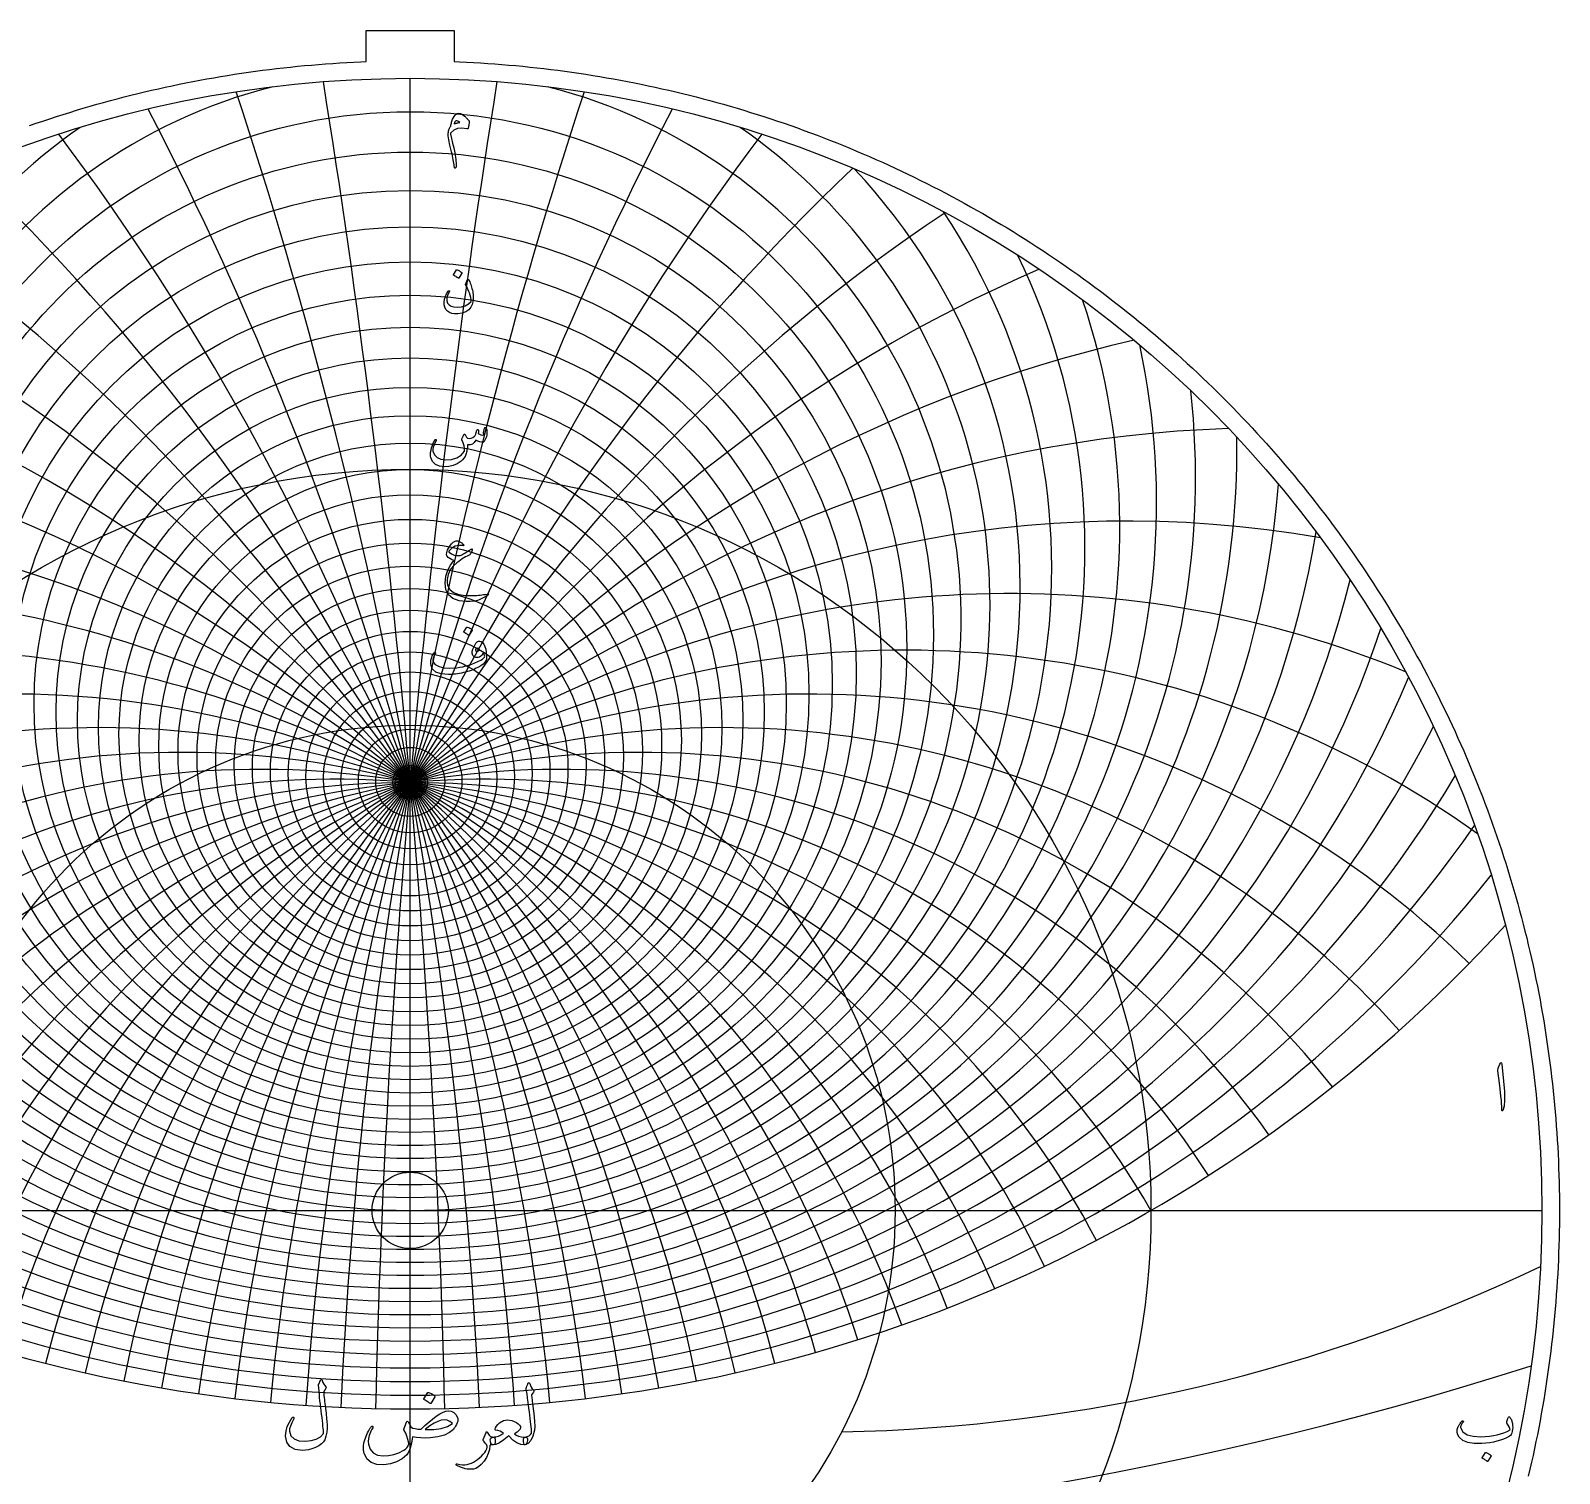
# Model space of a CAD drawing. Header units: millimetres. Extents: x -128 to 128, y -128 to 131.
# Drawn here: x -42.3 to 128, y -29.3 to 131.3 of the extents above; entities that cross this region are included whole.
import ezdxf

# ---------------------------------------------------------------- set-up
doc = ezdxf.new("R2010")
doc.units = ezdxf.units.MM
for name, color, linetype in [('CUT_INNER', 6, 'Continuous'), ('CUT_OUTER', 1, 'Continuous'), ('ENGRAVE', 7, 'Continuous'), ('ENGRAVE_FINE', 8, 'Continuous'), ('TEXT', 5, 'Continuous')]:
    doc.layers.add(name, color=color, linetype=linetype)

msp = doc.modelspace()

# ---------------------------------------------------------------- linework, layer by layer
at = {"layer": 'CUT_INNER'}
msp.add_circle((0, 0), 4.25, dxfattribs=at)
at = {"layer": 'CUT_OUTER'}
msp.add_lwpolyline([(-42.3651, 120.7328), (-41.6235, 120.9905), (-40.8803, 121.2436), (-40.1356, 121.4921), (-39.3894, 121.7361), (-38.6417, 121.9755), (-37.8925, 122.2103), (-37.1419, 122.4405), (-36.3899, 122.6661), (-35.6366, 122.8871), (-34.8819, 123.1034), (-34.1259, 123.3151), (-33.3686, 123.5222), (-32.6101, 123.7246), (-31.8503, 123.9224), (-31.0893, 124.1155), (-30.3272, 124.3039), (-29.5639, 124.4877), (-28.7995, 124.6667), (-28.034, 124.8411), (-27.2675, 125.0108), (-26.4999, 125.1757), (-25.7313, 125.336), (-24.9618, 125.4915), (-24.1913, 125.6423), (-23.42, 125.7883), (-22.6477, 125.9297), (-21.8746, 126.0663), (-21.1006, 126.1981), (-20.3259, 126.3252), (-19.5504, 126.4476), (-18.7742, 126.5651), (-17.9972, 126.6779), (-17.2196, 126.786), (-16.4413, 126.8893), (-15.6624, 126.9878), (-14.883, 127.0815), (-14.1029, 127.1704), (-13.3224, 127.2545), (-12.5413, 127.3339), (-11.7598, 127.4084), (-10.9778, 127.4782), (-10.1954, 127.5432), (-9.4126, 127.6033), (-8.6294, 127.6587), (-7.846, 127.7092), (-7.0622, 127.755), (-6.2782, 127.7959), (-5.4939, 127.832), (-4.9, 127.8557), (-4.9, 131.31), (4.9, 131.31), (4.9, 127.8557), (5.4939, 127.832), (6.2782, 127.7959), (7.0622, 127.755), (7.846, 127.7092), (8.6294, 127.6587), (9.4126, 127.6033), (10.1954, 127.5432), (10.9778, 127.4782), (11.7598, 127.4084), (12.5413, 127.3339), (13.3224, 127.2545), (14.1029, 127.1704), (14.883, 127.0815), (15.6624, 126.9878), (16.4413, 126.8893), (17.2196, 126.786), (17.9972, 126.6779), (18.7742, 126.5651), (19.5504, 126.4476), (20.3259, 126.3252), (21.1006, 126.1981), (21.8746, 126.0663), (22.6477, 125.9297), (23.42, 125.7883), (24.1913, 125.6423), (24.9618, 125.4915), (25.7313, 125.336), (26.4999, 125.1757), (27.2675, 125.0108), (28.034, 124.8411), (28.7995, 124.6667), (29.5639, 124.4877), (30.3272, 124.3039), (31.0893, 124.1155), (31.8503, 123.9224), (32.6101, 123.7246), (33.3686, 123.5222), (34.1259, 123.3151), (34.8819, 123.1034), (35.6366, 122.8871), (36.3899, 122.6661), (37.1419, 122.4405), (37.8925, 122.2103), (38.6417, 121.9755), (39.3894, 121.7361), (40.1356, 121.4921), (40.8803, 121.2436), (41.6235, 120.9905), (42.3651, 120.7328), (43.1051, 120.4706), (43.8434, 120.2038), (44.5802, 119.9325), (45.3152, 119.6567), (46.0486, 119.3764), (46.7802, 119.0916), (47.51, 118.8024), (48.2381, 118.5086), (48.9643, 118.2104), (49.6887, 117.9077), (50.4113, 117.6006), (51.1319, 117.2891), (51.8506, 116.9731), (52.5674, 116.6528), (53.2822, 116.328), (53.9949, 115.9989), (54.7057, 115.6654), (55.4144, 115.3276), (56.1209, 114.9854), (56.8254, 114.6389), (57.5278, 114.288), (58.2279, 113.9329), (58.9259, 113.5735), (59.6217, 113.2098), (60.3152, 112.8418), (61.0065, 112.4696), (61.6954, 112.0932), (62.382, 111.7125), (63.0663, 111.3276), (63.7482, 110.9386), (64.4277, 110.5453), (65.1048, 110.1479), (65.7794, 109.7464), (66.4516, 109.3407), (67.1212, 108.9309), (67.7884, 108.517), (68.4529, 108.099), (69.1149, 107.677), (69.7743, 107.2509), (70.4311, 106.8207), (71.0852, 106.3865), (71.7366, 105.9484), (72.3854, 105.5062), (73.0314, 105.0601), (73.6747, 104.61), (74.3151, 104.1559), (74.9528, 103.698), (75.5877, 103.2361), (76.2197, 102.7704), (76.8489, 102.3008), (77.4751, 101.8273), (78.0985, 101.35), (78.7189, 100.8689), (79.3363, 100.384), (79.9508, 99.8953), (80.5622, 99.4029), (81.1706, 98.9067), (81.776, 98.4068), (82.3782, 97.9032), (82.9774, 97.3958), (83.5735, 96.8849), (84.1664, 96.3703), (84.7561, 95.852), (85.3426, 95.3301), (85.926, 94.8047), (86.5061, 94.2757), (87.0829, 93.7431), (87.6565, 93.207), (88.2267, 92.6674), (88.7936, 92.1243), (89.3572, 91.5778), (89.9175, 91.0277), (90.4743, 90.4743), (91.0277, 89.9175), (91.5778, 89.3572), (92.1243, 88.7936), (92.6674, 88.2267), (93.207, 87.6565), (93.7431, 87.0829), (94.2757, 86.5061), (94.8047, 85.926), (95.3301, 85.3426), (95.852, 84.7561), (96.3703, 84.1664), (96.8849, 83.5735), (97.3958, 82.9774), (97.9032, 82.3782), (98.4068, 81.776), (98.9067, 81.1706), (99.4029, 80.5622), (99.8953, 79.9508), (100.384, 79.3363), (100.8689, 78.7189), (101.35, 78.0985), (101.8273, 77.4751), (102.3008, 76.8489), (102.7704, 76.2197), (103.2361, 75.5877), (103.698, 74.9528), (104.1559, 74.3151), (104.61, 73.6747), (105.0601, 73.0314), (105.5062, 72.3854), (105.9484, 71.7366), (106.3865, 71.0852), (106.8207, 70.4311), (107.2509, 69.7743), (107.677, 69.1149), (108.099, 68.4529), (108.517, 67.7884), (108.9309, 67.1212), (109.3407, 66.4516), (109.7464, 65.7794), (110.1479, 65.1048), (110.5453, 64.4277), (110.9386, 63.7482), (111.3276, 63.0663), (111.7125, 62.382), (112.0932, 61.6954), (112.4696, 61.0065), (112.8418, 60.3152), (113.2098, 59.6217), (113.5735, 58.9259), (113.9329, 58.2279), (114.288, 57.5278), (114.6389, 56.8254), (114.9854, 56.1209), (115.3276, 55.4144), (115.6654, 54.7057), (115.9989, 53.9949), (116.328, 53.2822), (116.6528, 52.5674), (116.9731, 51.8506), (117.2891, 51.1319), (117.6006, 50.4113), (117.9077, 49.6887), (118.2104, 48.9643), (118.5086, 48.2381), (118.8024, 47.51), (119.0916, 46.7802), (119.3764, 46.0486), (119.6567, 45.3152), (119.9325, 44.5802), (120.2038, 43.8434), (120.4706, 43.1051), (120.7328, 42.3651), (120.9905, 41.6235), (121.2436, 40.8803), (121.4921, 40.1356), (121.7361, 39.3894), (121.9755, 38.6417), (122.2103, 37.8925), (122.4405, 37.1419), (122.6661, 36.3899), (122.8871, 35.6366), (123.1034, 34.8819), (123.3151, 34.1259), (123.5222, 33.3686), (123.7246, 32.6101), (123.9224, 31.8503), (124.1155, 31.0893), (124.3039, 30.3272), (124.4877, 29.5639), (124.6667, 28.7995), (124.8411, 28.034), (125.0108, 27.2675), (125.1757, 26.4999), (125.336, 25.7313), (125.4915, 24.9618), (125.6423, 24.1913), (125.7883, 23.42), (125.9297, 22.6477), (126.0663, 21.8746), (126.1981, 21.1006), (126.3252, 20.3259), (126.4476, 19.5504), (126.5651, 18.7742), (126.6779, 17.9972), (126.786, 17.2196), (126.8893, 16.4413), (126.9878, 15.6624), (127.0815, 14.883), (127.1704, 14.1029), (127.2545, 13.3224), (127.3339, 12.5413), (127.4084, 11.7598), (127.4782, 10.9778), (127.5432, 10.1954), (127.6033, 9.4126), (127.6587, 8.6294), (127.7092, 7.846), (127.755, 7.0622), (127.7959, 6.2782), (127.832, 5.4939), (127.8633, 4.7095), (127.8898, 3.9248), (127.9115, 3.1401), (127.9283, 2.3551), (127.9404, 1.5701), (127.9476, 0.7851), (127.95, 0), (127.9476, -0.7851), (127.9404, -1.5701), (127.9283, -2.3551), (127.9115, -3.1401), (127.8898, -3.9248), (127.8633, -4.7095), (127.832, -5.4939), (127.7959, -6.2782), (127.755, -7.0622), (127.7092, -7.846), (127.6587, -8.6294), (127.6033, -9.4126), (127.5432, -10.1954), (127.4782, -10.9778), (127.4084, -11.7598), (127.3339, -12.5413), (127.2545, -13.3224), (127.1704, -14.1029), (127.0815, -14.883), (126.9878, -15.6624), (126.8893, -16.4413), (126.786, -17.2196), (126.6779, -17.9972), (126.5651, -18.7742), (126.4476, -19.5504), (126.3252, -20.3259), (126.1981, -21.1006), (126.0663, -21.8746), (125.9297, -22.6477), (125.7883, -23.42), (125.6423, -24.1913), (125.4915, -24.9618), (125.336, -25.7313), (125.1757, -26.4999), (125.0108, -27.2675), (124.8411, -28.034), (124.6667, -28.7995), (124.4877, -29.5639)], dxfattribs=at)
at = {"layer": 'ENGRAVE'}
for points in [[(0, -126), (0, 126)], [(-126, 0), (126, 0)]]:
    msp.add_lwpolyline(points, dxfattribs=at)
for centre, radius in [((0, 0), 126), ((0, 62.5035), 55.2876), ((0, 56.4185), 41.8753), ((0, 0), 82.4783), ((0, 52.2891), 30.1891), ((0, 49.6136), 19.5939), ((0, 48.1061), 9.6458), ((0, 0), 53.9894), ((0, 47.6188), 1.68)]:
    msp.add_circle(centre, radius, dxfattribs=at)
for centre, radius, start, end in [((0, 71.4283), 71.4283, 146.229962, 33.770038), ((0, 84.8296), 92.0456, 179.238504, 0.761496), ((0, 106.032), 120.5752, 202.791535, 337.208465), ((0, -47.6188), 95.2377, 30, 150), ((0, -47.6188), 95.2377, 30, 150), ((0, 142.8565), 164.9565, 222.338487, 317.661513), ((44.2218, 165.0381), 189.7256, 271.151349, 295.481604)]:
    msp.add_arc(centre, radius, start, end, dxfattribs=at)
at = {"layer": 'ENGRAVE_FINE'}
for centre, radius in [((0, 64.0232), 58.2558), ((0, 61.0952), 52.4264), ((0, 59.7897), 49.6626), ((0, 58.5795), 46.9879), ((0, 57.4577), 44.3945), ((0, 55.4563), 39.4241), ((0, 54.5663), 37.035), ((0, 53.7444), 34.7028), ((0, 52.9864), 32.4223), ((0, 51.6493), 27.999), ((0, 51.0642), 25.848), ((0, 50.5313), 23.7325), ((0, 50.0484), 21.6489), ((0, 49.225), 17.5646), ((0, 48.8812), 15.5579), ((0, 48.5809), 13.5709), ((0, 48.3228), 11.6011), ((0, 47.9298), 7.7025), ((0, 47.7934), 5.7686), ((0, 47.6963), 3.8418), ((0, 47.6382), 1.9197)]:
    msp.add_circle(centre, radius, dxfattribs=at)
for centre, radius, start, end in [((0, 65.6639), 61.3414, 104.436571, 75.563429), ((-540.1198, -47.6188), 548.452, 2.685823, 18.290137), ((-540.1198, -47.6188), 548.452, 2.685823, 18.290137), ((-1088.5719, -47.6188), 1092.73, 1.3405357, 9.1224998), ((-1088.5719, -47.6188), 1092.73, 1.3405357, 9.1224998), ((540.1198, -47.6188), 548.452, 161.709863, 177.314177), ((540.1198, -47.6188), 548.452, 161.709863, 177.314177), ((1088.5719, -47.6188), 1092.73, 170.8775002, 178.6594643), ((1088.5719, -47.6188), 1092.73, 170.8775002, 178.6594643), ((-355.4319, -47.6188), 367.9702, 4.040677, 27.549581), ((-355.4319, -47.6188), 367.9702, 4.040677, 27.549581), ((355.4319, -47.6188), 367.9702, 152.450419, 175.959323), ((355.4319, -47.6188), 367.9702, 152.450419, 175.959323), ((0, 67.4365), 64.5563, 124.671424, 55.328576), ((-261.6634, -47.6188), 278.4564, 5.410047, 36.950622), ((-261.6634, -47.6188), 278.4564, 5.410047, 36.950622), ((261.6634, -47.6188), 278.4564, 143.049378, 174.589953), ((261.6634, -47.6188), 278.4564, 143.049378, 174.589953), ((0, 69.3533), 67.9136, 136.755025, 43.244975), ((-204.2379, -47.6188), 225.3516, 6.799082, 46.547844), ((-204.2379, -47.6188), 225.3516, 6.799082, 46.547844), ((204.2379, -47.6188), 225.3516, 133.452156, 173.200918), ((204.2379, -47.6188), 225.3516, 133.452156, 173.200918), ((-164.9565, -47.6188), 190.4754, 8.213211, 56.402398), ((-164.9565, -47.6188), 190.4754, 8.213211, 56.402398), ((164.9565, -47.6188), 190.4754, 123.597602, 171.786789), ((164.9565, -47.6188), 190.4754, 123.597602, 171.786789), ((0, 73.6775), 75.1172, 154.271854, 25.728146), ((-136.0135, -47.6188), 166.0419, 9.658225, 66.583799), ((-136.0135, -47.6188), 166.0419, 9.658225, 66.583799), ((136.0135, -47.6188), 166.0419, 113.416201, 170.341775), ((136.0135, -47.6188), 166.0419, 113.416201, 170.341775), ((0, 76.1194), 78.9996, 161.375733, 18.624267), ((0, 78.7751), 83.0976, 167.806282, 12.193718), ((-113.4999, -47.6188), 148.1636, 11.140372, 77.171494), ((-113.4999, -47.6188), 148.1636, 11.140372, 77.171494), ((113.4999, -47.6188), 148.1636, 102.828506, 168.859628), ((113.4999, -47.6188), 148.1636, 102.828506, 168.859628), ((0, 81.669), 87.4365, 173.724864, 6.275136), ((-95.2377, -47.6188), 134.6864, 12.666469, 88.255629), ((-95.2377, -47.6188), 134.6864, 12.666469, 88.255629), ((95.2377, -47.6188), 134.6864, 91.744371, 167.333531), ((95.2377, -47.6188), 134.6864, 91.744371, 167.333531), ((0, 88.2902), 96.959, 184.422486, 355.577514), ((-79.9139, -47.6188), 124.324, 14.244026, 99.935714), ((-79.9139, -47.6188), 124.324, 14.244026, 99.935714), ((79.9139, -47.6188), 124.324, 80.064286, 165.755974), ((79.9139, -47.6188), 124.324, 80.064286, 165.755974), ((0, 92.0898), 102.2168, 189.332121, 350.667879), ((0, 96.2747), 107.8662, 194.009431, 345.990569), ((-66.6862, -47.6188), 116.2638, 15.881395, 112.31457), ((-66.6862, -47.6188), 116.2638, 15.881395, 112.31457), ((66.6862, -47.6188), 116.2638, 67.68543, 164.118605), ((66.6862, -47.6188), 116.2638, 67.68543, 164.118605), ((0, 100.9), 113.9633, 198.487195, 341.512805), ((-54.9855, -47.6188), 109.971, 17.587954, 125.482575), ((-54.9855, -47.6188), 109.971, 17.587954, 125.482575), ((54.9855, -47.6188), 109.971, 54.517425, 162.412046), ((54.9855, -47.6188), 109.971, 54.517425, 162.412046), ((-44.4101, -47.6188), 105.0832, 19.374317, 134.377147), ((-44.4101, -47.6188), 105.0832, 19.374317, 134.377147), ((44.4101, -47.6188), 105.0832, 45.622853, 160.625683), ((44.4101, -47.6188), 105.0832, 45.622853, 160.625683), ((0, 111.7511), 127.7832, 206.943641, 333.056359), ((-34.6637, -47.6188), 101.3498, 21.252599, 138.119191), ((-34.6637, -47.6188), 101.3498, 21.252599, 138.119191), ((34.6637, -47.6188), 101.3498, 41.880809, 158.747401), ((34.6637, -47.6188), 101.3498, 41.880809, 158.747401), ((-25.5189, -47.6188), 98.5973, 23.236738, 141.501782), ((-25.5189, -47.6188), 98.5973, 23.236738, 141.501782), ((25.5189, -47.6188), 98.5973, 38.498218, 156.763262), ((25.5189, -47.6188), 98.5973, 38.498218, 156.763262), ((0, 118.1554), 135.6866, 210.960954, 329.039046), ((-16.793, -47.6188), 96.7069, 25.342886, 144.580376), ((-16.793, -47.6188), 96.7069, 25.342886, 144.580376), ((-8.3322, -47.6188), 95.6015, 27.58991, 147.400552), ((-8.3322, -47.6188), 95.6015, 27.58991, 147.400552), ((8.3322, -47.6188), 95.6015, 32.599448, 152.41009), ((8.3322, -47.6188), 95.6015, 32.599448, 152.41009), ((16.793, -47.6188), 96.7069, 35.419624, 154.657114), ((16.793, -47.6188), 96.7069, 35.419624, 154.657114), ((0, 125.3663), 144.4079, 214.858011, 325.141989), ((0, 133.5359), 154.1, 218.647053, 321.352947), ((0, 374.0033), 410.725, 252.309853, 287.690147)]:
    msp.add_arc(centre, radius, start, end, dxfattribs=at)
at = {"layer": 'TEXT'}
for points in [[(4.5145, 120.6557), (4.5342, 120.7716), (4.5572, 120.887), (4.5832, 121.002), (4.6125, 121.1166), (4.6458, 121.2298), (4.6842, 121.3407), (4.7275, 121.4493), (4.7758, 121.5557), (4.8829, 121.7485), (4.9935, 121.8986), (5.1079, 122.0061), (5.2258, 122.071), (5.4054, 122.1023), (5.6032, 122.0656), (5.8192, 121.9608), (6.0532, 121.7879), (6.1176, 121.7326), (6.1802, 121.6754), (6.241, 121.6165), (6.3, 121.5557), (6.3576, 121.4931), (6.4143, 121.4287), (6.4701, 121.3624), (6.525, 121.2944), (6.5531, 121.2549), (6.5722, 121.2164), (6.5822, 121.1787), (6.5831, 121.142), (6.5586, 120.9939), (6.5359, 120.8616), (6.515, 120.7453), (6.496, 120.6448), (6.4792, 120.5616), (6.4651, 120.4969), (6.4538, 120.4509), (6.4452, 120.4234), (6.4238, 120.3899), (6.3962, 120.369), (6.3621, 120.3608), (6.3218, 120.3654), (5.7597, 120.4443), (5.2712, 120.398), (4.8561, 120.2266), (4.5145, 119.9299), (4.4905, 119.8936), (4.4764, 119.8573), (4.4723, 119.821), (4.4782, 119.7847), (4.6061, 119.2957), (4.7286, 118.7867), (4.8457, 118.2578), (4.9573, 117.7089), (5.0834, 116.9704), (5.1351, 116.4388), (5.1124, 116.114), (5.0153, 115.996), (4.9759, 116.0051), (4.9446, 116.0396), (4.9214, 116.0994), (4.9065, 116.1847), (4.8888, 116.3625), (4.8647, 116.5476), (4.8343, 116.74), (4.7976, 116.9396), (4.7554, 117.146), (4.7087, 117.3587), (4.6574, 117.5778), (4.6016, 117.8033), (4.4152, 118.5595), (4.2913, 119.1587), (4.2301, 119.601), (4.2315, 119.8863), (4.2521, 120.019), (4.2777, 120.1413), (4.3083, 120.2531), (4.344, 120.3545), (4.3832, 120.4454), (4.4247, 120.5259), (4.4685, 120.596), (4.5145, 120.6557)], [(4.8919, 120.9242), (4.9591, 120.9521), (5.0298, 120.9778), (5.1042, 121.0011), (5.1823, 121.0222), (5.2635, 121.041), (5.3474, 121.0576), (5.434, 121.0719), (5.5234, 121.0839), (5.3977, 121.1796), (5.2893, 121.2418), (5.1981, 121.2704), (5.1242, 121.2654), (5.0362, 121.2223), (4.9681, 121.151), (4.9201, 121.0517), (4.8919, 120.9242)], [(5.1605, 104.6712), (5.1696, 104.6803), (5.1823, 104.6857), (5.1986, 104.6875), (5.2185, 104.6857), (5.3596, 104.6285), (5.4925, 104.5587), (5.6173, 104.4761), (5.7339, 104.3809), (5.7452, 104.3663), (5.7502, 104.3518), (5.7488, 104.3373), (5.7411, 104.3228), (5.4, 103.7712), (5.3873, 103.758), (5.371, 103.7549), (5.351, 103.7617), (5.3274, 103.7784), (5.307, 103.793), (5.2748, 103.8147), (5.2308, 103.8438), (5.175, 103.8801), (5.1065, 103.9236), (5.0244, 103.9744), (4.9287, 104.0325), (4.8194, 104.0978), (4.8048, 104.1087), (4.7976, 104.1196), (4.7976, 104.1305), (4.8048, 104.1413)], [(6.5032, 103.5825), (6.564, 103.46), (6.623, 103.3321), (6.6801, 103.1987), (6.7355, 103.0599), (6.7881, 102.9147), (6.8371, 102.7623), (6.8825, 102.6026), (6.9242, 102.4357), (6.96, 102.2694), (6.9877, 102.1046), (7.0072, 101.941), (7.0185, 101.7788), (7.0217, 101.6176), (7.0167, 101.4568), (7.0036, 101.2964), (6.9823, 101.1365), (6.9469, 100.9687), (6.8988, 100.8135), (6.838, 100.6711), (6.7645, 100.5413), (6.5146, 100.246), (6.1857, 100.0206), (5.7779, 99.865), (5.2911, 99.7793), (4.9391, 99.7706), (4.6306, 99.8174), (4.3657, 99.9194), (4.1444, 100.0768), (3.9779, 100.2792), (3.8631, 100.5159), (3.8001, 100.7872), (3.7887, 101.093), (3.83, 101.4169), (3.9175, 101.728), (4.0514, 102.0265), (4.2315, 102.3123), (4.26, 102.345), (4.2877, 102.3631), (4.3145, 102.3668), (4.3403, 102.3559), (4.3644, 102.3332), (4.3712, 102.3014), (4.3607, 102.2606), (4.3331, 102.2107), (4.1534, 101.851), (4.0645, 101.5266), (4.0663, 101.2377), (4.1589, 100.9841), (4.3281, 100.7809), (4.5671, 100.6357), (4.8761, 100.5486), (5.2548, 100.5196), (5.7126, 100.5645), (6.1204, 100.6847), (6.4783, 100.8802), (6.7863, 101.151), (6.7926, 101.1606), (6.7972, 101.1746), (6.7999, 101.1932), (6.8008, 101.2163), (6.7904, 101.3983), (6.7518, 101.6101), (6.6851, 101.8519), (6.5903, 102.1236), (6.5368, 102.2604), (6.4851, 102.3876), (6.4352, 102.5053), (6.3871, 102.6135), (6.3404, 102.7117), (6.2946, 102.7995), (6.2496, 102.8769), (6.2056, 102.9438), (6.1848, 102.9787), (6.173, 103.0109), (6.1703, 103.0404), (6.1766, 103.0672), (6.3944, 103.6043), (6.4148, 103.6356), (6.4397, 103.6424), (6.4692, 103.6247), (6.5032, 103.5825)], [(8.2815, 87.0629), (8.2942, 87.0947), (8.3105, 87.1174), (8.3304, 87.131), (8.354, 87.1355), (8.3844, 87.1319), (8.4103, 87.121), (8.4316, 87.1029), (8.4484, 87.0775), (8.4897, 86.9867), (8.5192, 86.8742), (8.5368, 86.74), (8.5427, 86.5839), (8.5269, 86.329), (8.4792, 86.0867), (8.3998, 85.8572), (8.2887, 85.6404), (8.2506, 85.5882), (8.2089, 85.5478), (8.1635, 85.5192), (8.1145, 85.5025), (7.9371, 85.4911), (7.7462, 85.5224), (7.5416, 85.5964), (7.3234, 85.7129), (7.1397, 85.4612), (6.9224, 85.2938), (6.6715, 85.2108), (6.3871, 85.2121), (6.3778, 85.059), (6.3644, 84.9118), (6.347, 84.7705), (6.3254, 84.6351), (6.2998, 84.5047), (6.2701, 84.3784), (6.2363, 84.2561), (6.1984, 84.1379), (6.1104, 83.9247), (5.9915, 83.7279), (5.8418, 83.5473), (5.6613, 83.3831), (5.239, 83.1019), (4.7921, 82.9041), (4.3208, 82.7898), (3.825, 82.7589), (3.2666, 82.8347), (2.8252, 83.0329), (2.5009, 83.3536), (2.2935, 83.7968), (2.2654, 83.9565), (2.2609, 84.1452), (2.2799, 84.3629), (2.3226, 84.6097), (2.3911, 84.8801), (2.4877, 85.1613), (2.6124, 85.4535), (2.7653, 85.7565), (2.7776, 85.7755), (2.7925, 85.7892), (2.8102, 85.7973), (2.8306, 85.8), (2.8511, 85.7982), (2.8688, 85.7928), (2.8837, 85.7837), (2.896, 85.771), (2.9041, 85.7524), (2.9069, 85.7329), (2.9041, 85.7125), (2.896, 85.6912), (2.7018, 85.2879), (2.5766, 84.9563), (2.5204, 84.6964), (2.5331, 84.5081), (2.7163, 84.093), (3.0048, 83.7914), (3.3986, 83.6031), (3.8976, 83.5283), (4.5953, 83.5727), (5.1859, 83.7496), (5.6695, 84.059), (6.046, 84.5008), (6.0446, 84.7921), (5.997, 85.0996), (5.9031, 85.4235), (5.7629, 85.7637), (5.7452, 85.7982), (5.7357, 85.8291), (5.7343, 85.8563), (5.7411, 85.8799), (5.7801, 85.9609), (5.8173, 86.0368), (5.8527, 86.1078), (5.8863, 86.1738), (5.918, 86.2339), (5.948, 86.2872), (5.9761, 86.3337), (6.0024, 86.3734), (6.0174, 86.3902), (6.0333, 86.397), (6.0501, 86.3938), (6.0677, 86.3807), (6.0768, 86.3707), (6.0895, 86.3553), (6.1058, 86.3344), (6.1258, 86.3081), (6.1485, 86.2764), (6.173, 86.2392), (6.1993, 86.1965), (6.2274, 86.1484), (6.2846, 86.0559), (6.3327, 85.9887), (6.3717, 85.947), (6.4016, 85.9307), (6.5903, 85.9148), (6.779, 85.947), (6.9677, 86.0273), (7.1565, 86.1557), (7.2249, 86.241), (7.2925, 86.3807), (7.3592, 86.5748), (7.425, 86.8234), (7.4314, 86.847), (7.4431, 86.867), (7.4604, 86.8833), (7.4831, 86.896), (7.5044, 86.9042), (7.5248, 86.9069), (7.5443, 86.9042), (7.5629, 86.896), (7.5906, 86.8506), (7.601, 86.7654), (7.5942, 86.6402), (7.5702, 86.475), (7.7167, 86.3852), (7.8732, 86.3262), (8.0397, 86.2981), (8.2161, 86.3008), (8.2139, 86.3539), (8.2071, 86.397), (8.1957, 86.4301), (8.1798, 86.4533), (8.1617, 86.475), (8.1508, 86.4968), (8.1472, 86.5186), (8.1508, 86.5404)], [(5.0153, 74.4889), (5.1292, 74.5198), (5.253, 74.518), (5.3868, 74.4835), (5.5306, 74.4164), (5.6039, 74.3726), (5.6713, 74.3283), (5.7327, 74.2837), (5.7883, 74.2385), (5.838, 74.1934), (5.8818, 74.1487), (5.9196, 74.1045), (5.9516, 74.0607), (5.9729, 74.0181), (5.9643, 73.9918), (5.9258, 73.9818), (5.8573, 73.9881), (5.4231, 74.0172), (5.0208, 73.9228), (4.6502, 73.7051), (4.3113, 73.3639), (4.3018, 73.3417), (4.3022, 73.3186), (4.3127, 73.2945), (4.3331, 73.2696), (4.598, 73.0709), (4.8847, 72.9393), (5.1931, 72.8749), (5.5234, 72.8776), (5.5828, 72.8894), (5.6595, 72.9176), (5.7534, 72.962), (5.8645, 73.0228), (6.0668, 73.1462), (6.2456, 73.2551), (6.4007, 73.3494), (6.5323, 73.4293), (6.6402, 73.4946), (6.7246, 73.5454), (6.7854, 73.5817), (6.8226, 73.6034), (6.8757, 73.6202), (6.9042, 73.6053), (6.9083, 73.5585), (6.8879, 73.4801), (6.8094, 73.2741), (6.7409, 73.1208), (6.6824, 73.0201), (6.6339, 72.972), (6.4844, 72.901), (6.3263, 72.8187), (6.1596, 72.725), (5.9843, 72.62), (5.8003, 72.5036), (5.6078, 72.3759), (5.4066, 72.2369), (5.1968, 72.0865), (4.7758, 71.7132), (4.4565, 71.2754), (4.2387, 70.7733), (4.1226, 70.2067), (4.1171, 69.8982), (4.1661, 69.6115), (4.2696, 69.3466), (4.4274, 69.1034), (4.8216, 68.7777), (5.4018, 68.5555), (6.168, 68.4366), (7.1202, 68.4212), (7.2674, 68.4303), (7.4259, 68.443), (7.5958, 68.4593), (7.777, 68.4793), (7.9691, 68.5033), (8.1717, 68.5319), (8.3847, 68.565), (8.6081, 68.6026), (8.6466, 68.6067), (8.6752, 68.6045), (8.6938, 68.5958), (8.7024, 68.5809), (8.6666, 68.5074), (8.5228, 68.3958), (8.271, 68.2461), (7.9113, 68.0583), (7.6926, 67.9553), (7.5012, 67.8787), (7.337, 67.8283), (7.2, 67.8043), (6.6901, 67.7662), (6.2274, 67.7607), (5.8119, 67.7879), (5.4435, 67.8478), (4.7486, 68.1068), (4.2605, 68.521), (3.9792, 69.0903), (3.9048, 69.8147), (3.9874, 70.5755), (4.177, 71.2464), (4.4737, 71.8275), (4.8774, 72.3188), (4.6152, 72.4358), (4.402, 72.5547), (4.2378, 72.6753), (4.1226, 72.7978), (4.0913, 72.8473), (4.07, 72.9012), (4.0586, 72.9598), (4.0573, 73.0228), (4.0822, 73.1925), (4.1208, 73.353), (4.1729, 73.5046), (4.2387, 73.647), (4.4124, 73.9337), (4.5998, 74.1696), (4.8008, 74.3547), (5.0153, 74.4889)], [(6.3254, 64.9132), (6.3345, 64.9223), (6.3472, 64.9277), (6.3635, 64.9295), (6.3835, 64.9277), (6.5245, 64.8706), (6.6575, 64.8007), (6.7822, 64.7181), (6.8988, 64.6229), (6.9101, 64.6084), (6.9151, 64.5938), (6.9138, 64.5793), (6.906, 64.5648), (6.5649, 64.0132), (6.5522, 64), (6.5359, 63.9969), (6.5159, 64.0037), (6.4923, 64.0205), (6.4719, 64.035), (6.4397, 64.0567), (6.3957, 64.0858), (6.3399, 64.1221), (6.2714, 64.1656), (6.1893, 64.2164), (6.0936, 64.2745), (5.9843, 64.3398), (5.9698, 64.3507), (5.9625, 64.3616), (5.9625, 64.3725), (5.9698, 64.3834)], [(7.6101, 63.36), (7.7548, 63.3704), (7.8986, 63.3146), (8.0415, 63.1926), (8.1835, 63.0043), (8.31, 62.7594), (8.4067, 62.4672), (8.4733, 62.1279), (8.5101, 61.7414), (8.5142, 61.6012), (8.5046, 61.4711), (8.4815, 61.3508), (8.4448, 61.2406), (8.315, 61.0206), (8.1218, 60.8106), (7.865, 60.6105), (7.5448, 60.4205), (7.364, 60.3322), (7.1773, 60.249), (6.9848, 60.1707), (6.7863, 60.0975), (6.5815, 60.0292), (6.3699, 59.9659), (6.1514, 59.9076), (5.9262, 59.8543), (5.7001, 59.8065), (5.4789, 59.7645), (5.2628, 59.7284), (5.0516, 59.6983), (4.845, 59.6745), (4.6424, 59.6574), (4.444, 59.6472), (4.2496, 59.6438), (3.439, 59.7096), (2.8433, 59.9215), (2.4628, 60.2794), (2.2972, 60.7834), (2.2922, 60.9004), (2.299, 61.0338), (2.3176, 61.1835), (2.348, 61.3495), (2.3974, 61.5318), (2.4659, 61.7088), (2.5535, 61.8802), (2.6601, 62.0463), (2.676, 62.0653), (2.6946, 62.0789), (2.7159, 62.0871), (2.7399, 62.0898), (2.7631, 62.0866), (2.7817, 62.0771), (2.7957, 62.0612), (2.8052, 62.039), (2.8098, 62.0145), (2.8089, 61.9918), (2.8025, 61.971), (2.7907, 61.9519), (2.5948, 61.5663), (2.5294, 61.237), (2.5948, 60.9639), (2.7907, 60.7471), (3.223, 60.5212), (3.7651, 60.3878), (4.417, 60.347), (5.1786, 60.3987), (5.5127, 60.4468), (5.8473, 60.5112), (6.1823, 60.5919), (6.5177, 60.689), (6.8532, 60.8024), (7.1882, 60.9321), (7.5228, 61.0782), (7.8569, 61.2406), (8.0347, 61.3427), (8.169, 61.4529), (8.2597, 61.5713), (8.3069, 61.6979), (8.2815, 61.785), (8.2415, 61.8648), (8.1871, 61.9374), (8.1181, 62.0027), (8.11, 62.0059), (8.1, 62.0009), (8.0882, 61.9877), (8.0746, 61.9664), (7.9703, 61.7986), (7.8532, 61.6725), (7.7235, 61.5881), (7.581, 61.5455), (7.3207, 61.5418), (7.1202, 61.618), (6.9795, 61.7741), (6.8988, 62.01), (6.9002, 62.2182), (6.9696, 62.4727), (7.107, 62.7734), (7.3125, 63.1205), (7.3774, 63.2062), (7.4486, 63.2747), (7.5262, 63.3259), (7.6101, 63.36)], [(7.6899, 62.3366), (7.7167, 62.3692), (7.7244, 62.4019), (7.7131, 62.4346), (7.6827, 62.4672), (7.5593, 62.5462), (7.4504, 62.5652), (7.356, 62.5244), (7.2762, 62.4237), (7.2658, 62.3928), (7.2635, 62.3656), (7.2694, 62.342), (7.2835, 62.3221), (7.3851, 62.2576), (7.4867, 62.2386), (7.5883, 62.2649), (7.6899, 62.3366)], [(121.33, 16.2616), (121.404, 16.4048), (121.4635, 16.4551), (121.5085, 16.4126), (121.539, 16.2771), (121.7171, 14.3803), (121.823, 13.2161), (121.8467, 12.2861), (121.7882, 11.5903), (121.6474, 11.1287), (121.6217, 11.0909), (121.599, 11.0706), (121.5792, 11.0677), (121.5622, 11.0822), (121.5487, 11.105), (121.539, 11.1345), (121.5332, 11.1708), (121.5312, 11.2138), (121.5312, 11.5492), (121.5158, 11.9048), (121.4848, 12.2808), (121.4383, 12.6771), (121.4282, 12.7806), (121.3977, 13.0603), (121.3469, 13.5161), (121.2758, 14.148), (121.1054, 15.5493), (121.1016, 15.6238), (121.1054, 15.6926), (121.1171, 15.7555), (121.1364, 15.8126)], [(-9.9919, -18.8952), (-9.975, -18.8656), (-9.9532, -18.8444), (-9.9266, -18.8317), (-9.8952, -18.8275), (-9.8637, -18.8329), (-9.8371, -18.8493), (-9.8153, -18.8765), (-9.7984, -18.9146), (-9.7083, -19.1366), (-9.6121, -19.3283), (-9.5099, -19.4898), (-9.4016, -19.621), (-9.3696, -19.6682), (-9.3605, -19.7226), (-9.3744, -19.7843), (-9.4113, -19.8533), (-9.4349, -19.8866), (-9.4573, -19.9186), (-9.4784, -19.9495), (-9.4984, -19.9791), (-9.5171, -20.0069), (-9.5347, -20.0323), (-9.551, -20.0553), (-9.5661, -20.0759), (-9.5915, -20.1134), (-9.6097, -20.1581), (-9.6206, -20.2101), (-9.6242, -20.2694), (-9.6127, -20.4367), (-9.5976, -20.619), (-9.5788, -20.8165), (-9.5565, -21.0291), (-9.531, -21.2568), (-9.5032, -21.4997), (-9.473, -21.7576), (-9.4403, -22.0307), (-9.4037, -22.3032), (-9.3714, -22.5593), (-9.3432, -22.7992), (-9.3194, -23.0226), (-9.2991, -23.2304), (-9.2819, -23.4231), (-9.2676, -23.6006), (-9.2565, -23.763), (-9.2437, -24.2438), (-9.2831, -24.6993), (-9.3744, -25.1293), (-9.5177, -25.5339), (-9.6575, -25.7716), (-9.8734, -25.9912), (-10.1655, -26.1926), (-10.5339, -26.3759), (-10.9331, -26.5277), (-11.3081, -26.6347), (-11.6589, -26.697), (-11.9855, -26.7146), (-12.8032, -26.6021), (-13.3887, -26.2936), (-13.7419, -25.7892), (-13.8629, -25.0888), (-13.8206, -24.5668), (-13.6839, -24.0557), (-13.4528, -23.5555), (-13.1274, -23.0662), (-13.1026, -23.0378), (-13.0766, -23.0202), (-13.0494, -23.0136), (-13.021, -23.0178), (-12.9907, -23.0293), (-12.9677, -23.0444), (-12.952, -23.0632), (-12.9435, -23.0856), (-12.9375, -23.1188), (-12.9387, -23.1509), (-12.9472, -23.1817), (-12.9629, -23.2114), (-13.1849, -23.6438), (-13.3379, -24.0122), (-13.422, -24.3164), (-13.4371, -24.5565), (-13.2756, -25.0737), (-12.9266, -25.4347), (-12.3901, -25.6398), (-11.6661, -25.6888), (-11.0135, -25.618), (-10.4589, -25.4541), (-10.0022, -25.197), (-9.6435, -24.8468), (-9.6511, -24.6778), (-9.6641, -24.4803), (-9.6826, -24.2544), (-9.7065, -24.0001), (-9.7364, -23.7167), (-9.773, -23.4037), (-9.8162, -23.0611), (-9.8661, -22.6888), (-9.9133, -22.3047), (-9.9581, -21.9267), (-10.0004, -21.5547), (-10.0403, -21.1888), (-10.0772, -20.8289), (-10.1105, -20.4751), (-10.1401, -20.1273), (-10.1661, -19.7856), (-10.2048, -19.4565), (-10.203, -19.419), (-10.1976, -19.3839), (-10.1885, -19.3513), (-10.1758, -19.321)], [(1.979, -20.2791), (1.9911, -20.267), (2.0081, -20.2597), (2.0298, -20.2573), (2.0565, -20.2597), (2.2446, -20.336), (2.4218, -20.4291), (2.5881, -20.5392), (2.7435, -20.6662), (2.7587, -20.6856), (2.7653, -20.7049), (2.7635, -20.7243), (2.7532, -20.7436), (2.2984, -21.4791), (2.2815, -21.4966), (2.2597, -21.5009), (2.2331, -21.4918), (2.2016, -21.4694), (2.1744, -21.4501), (2.1315, -21.421), (2.0728, -21.3823), (1.9984, -21.3339), (1.9071, -21.2759), (1.7976, -21.2081), (1.67, -21.1307), (1.5242, -21.0436), (1.5048, -21.0291), (1.4952, -21.0146), (1.4952, -21.0001), (1.5048, -20.9856)], [(12.9339, -19.7081), (12.9992, -19.5503), (13.05, -19.4251), (13.0863, -19.3325), (13.1081, -19.2726), (13.125, -19.2345), (13.1468, -19.2073), (13.1734, -19.191), (13.2048, -19.1856), (13.2405, -19.1916), (13.2702, -19.2097), (13.2938, -19.24), (13.3113, -19.2823), (13.3917, -19.4898), (13.4879, -19.6767), (13.5998, -19.843), (13.7274, -19.9888), (13.7631, -20.0354), (13.7734, -20.088), (13.7583, -20.1466), (13.7177, -20.2114), (13.5048, -20.5114), (13.5194, -20.6456), (13.5339, -20.7775), (13.5484, -20.9069), (13.5629, -21.0339), (13.5774, -21.1585), (13.5919, -21.2807), (13.6065, -21.4005), (13.621, -21.5178), (13.7546, -22.6041), (13.8363, -23.4533), (13.8659, -24.0654), (13.8435, -24.4404), (13.6609, -25.1208), (13.4226, -25.6235), (13.1286, -25.9483), (12.779, -26.0952), (12.7694, -26.0952), (12.7597, -26.0952), (12.75, -26.0952), (12.7403, -26.0952), (12.6829, -26.0408), (12.646, -25.9162), (12.6296, -25.7214), (12.6339, -25.4565), (12.6429, -25.3585), (12.6702, -25.2872), (12.7155, -25.2424), (12.779, -25.2243), (13.0246, -25.1753), (13.229, -25.0864), (13.3923, -24.9575), (13.5145, -24.7888), (13.5064, -24.5862), (13.4915, -24.3557), (13.4701, -24.0974), (13.4419, -23.8114), (13.4078, -23.4987), (13.3681, -23.1606), (13.3231, -22.797), (13.2726, -22.4081), (13.226, -22.0259), (13.1831, -21.6823), (13.1438, -21.3775), (13.1081, -21.1114), (13.0772, -20.8839), (13.0524, -20.6952), (13.0337, -20.5452), (13.021, -20.4339), (12.9242, -19.8823), (12.9212, -19.8279), (12.9218, -19.7807), (12.926, -19.7408), (12.9339, -19.7081)], [(4.2435, -22.292), (4.581, -22.3416), (4.8677, -22.5001), (5.1036, -22.7674), (5.2887, -23.1436), (5.3093, -23.2876), (5.2935, -23.4485), (5.2415, -23.6263), (5.1532, -23.821), (5.0516, -24.0085), (4.9597, -24.1646), (4.8774, -24.2892), (4.8048, -24.3823), (4.3815, -24.7307), (3.8081, -25.0017), (3.0847, -25.1952), (2.2113, -25.3114), (1.6857, -25.3368), (1.1831, -25.3259), (0.7034, -25.2787), (0.2468, -25.1952), (0.1391, -25.9047), (0, -26.4751), (-0.1706, -26.9063), (-0.3726, -27.1985), (-0.9024, -27.6491), (-1.5048, -27.9847), (-2.1798, -28.2055), (-2.9274, -28.3114), (-3.7143, -28.2745), (-4.3427, -28.0476), (-4.8127, -27.6309), (-5.1242, -27.0243), (-5.1508, -26.9302), (-5.1726, -26.8319), (-5.1895, -26.7294), (-5.2016, -26.6226), (-5.2077, -26.5123), (-5.2065, -26.3989), (-5.198, -26.2824), (-5.1823, -26.163), (-5.1484, -25.9516), (-5.1048, -25.7432), (-5.0516, -25.5379), (-4.9887, -25.3356), (-4.9167, -25.1369), (-4.8363, -24.9424), (-4.7474, -24.7522), (-4.65, -24.5662), (-4.6068, -24.4906), (-4.5641, -24.4186), (-4.5221, -24.3503), (-4.4806, -24.2856), (-4.4404, -24.2245), (-4.402, -24.167), (-4.3654, -24.1132), (-4.3306, -24.063), (-4.3058, -24.0345), (-4.2798, -24.017), (-4.2526, -24.0104), (-4.2242, -24.0146), (-4.194, -24.0261), (-4.171, -24.0412), (-4.1552, -24.0599), (-4.1468, -24.0823), (-4.1444, -24.1077), (-4.1468, -24.1356), (-4.154, -24.1658), (-4.1661, -24.1985), (-4.2369, -24.3055), (-4.304, -24.4235), (-4.3675, -24.5523), (-4.4274, -24.692), (-4.5532, -25.0495), (-4.6306, -25.3864), (-4.6597, -25.7027), (-4.6403, -25.9985), (-4.4595, -26.5604), (-4.1298, -26.9686), (-3.6514, -27.2233), (-3.0242, -27.3243), (-2.4181, -27.2958), (-1.829, -27.1815), (-1.2569, -26.9813), (-0.7016, -26.6952), (-0.5341, -26.5761), (-0.3895, -26.4315), (-0.2679, -26.2616), (-0.1694, -26.0662), (-0.1579, -26.039), (-0.1524, -26.0057), (-0.153, -25.9664), (-0.1597, -25.921), (-0.245, -25.488), (-0.3556, -25.1081), (-0.4917, -24.7815), (-0.6532, -24.5081), (-0.6853, -24.4579), (-0.704, -24.4138), (-0.7095, -24.3757), (-0.7016, -24.3436), (-0.4016, -23.5501), (-0.3587, -23.4902), (-0.3169, -23.4654), (-0.2764, -23.4757), (-0.2371, -23.521), (0.121, -24.1307), (0.3127, -24.2214), (0.5589, -24.2904), (0.8595, -24.3376), (1.2145, -24.363), (1.6361, -23.9523), (2.0589, -23.5718), (2.4829, -23.2216), (2.9081, -22.9017), (3.3145, -22.6349), (3.6726, -22.4444), (3.9823, -22.3301), (4.2435, -22.292)], [(4.7177, -23.7243), (4.4208, -23.4981), (4.1105, -23.3614), (3.7869, -23.3142), (3.45, -23.3565), (3.0847, -23.4854), (2.6661, -23.6976), (2.1944, -23.9934), (1.6694, -24.3726), (2.6256, -24.3757), (3.4524, -24.2686), (4.1498, -24.0515), (4.7177, -23.7243)], [(12.779, -25.2243), (12.9206, -25.2454), (13.0161, -25.3089), (13.0657, -25.4148), (13.0694, -25.563), (13.0222, -25.7922), (12.9581, -25.9573), (12.877, -26.0583), (12.779, -26.0952), (12.3333, -26.0547), (11.8863, -25.8751), (11.4381, -25.5563), (10.9887, -25.0985), (10.422, -25.5382), (9.9411, -25.8509), (9.5462, -26.0366), (9.2371, -26.0952), (9.1349, -26.0722), (9.0508, -26.0033), (8.9849, -25.8884), (8.9371, -25.7275), (8.9232, -25.5146), (8.9685, -25.3597), (9.0732, -25.263), (9.2371, -25.2243), (9.3862, -25.2097), (9.5335, -25.1856), (9.6789, -25.1517), (9.8226, -25.1081), (9.9644, -25.0543), (10.1044, -24.9896), (10.2426, -24.914), (10.379, -24.8275), (10.2115, -24.6908), (10.0089, -24.5807), (9.7712, -24.4972), (9.4984, -24.4404), (9.4736, -24.4301), (9.4573, -24.4089), (9.4494, -24.3769), (9.45, -24.3339), (9.496, -24.1858), (9.5952, -24.0218), (9.7476, -23.8422), (9.9532, -23.6468), (10.3821, -23.3898), (10.8363, -23.296), (11.3159, -23.3656), (11.821, -23.5985), (12.0351, -23.7472), (12.1839, -23.8936), (12.2673, -24.0376), (12.2855, -24.1791), (12.2323, -24.3315), (12.1016, -24.4985), (11.8935, -24.6799), (11.6081, -24.8759), (11.8119, -25.0283), (12.075, -25.1372), (12.3974, -25.2025), (12.779, -25.2243)], [(122.4219, -23.0149), (122.4739, -23.0802), (122.5216, -23.1523), (122.5649, -23.2312), (122.6038, -23.3168), (122.6384, -23.4088), (122.6687, -23.5065), (122.6945, -23.6101), (122.7161, -23.7194), (122.7441, -23.9391), (122.7509, -24.1568), (122.7364, -24.3726), (122.7006, -24.5865), (122.6464, -24.7772), (122.5767, -24.931), (122.4916, -25.0481), (122.3909, -25.1284), (122.0716, -25.2973), (121.7328, -25.4478), (121.3748, -25.5799), (120.9974, -25.6936), (120.6006, -25.788), (120.1845, -25.862), (119.749, -25.9157), (119.2941, -25.9491), (118.4416, -25.9404), (117.7419, -25.8213), (117.1951, -25.592), (116.8012, -25.2523), (116.6396, -24.9867), (116.5651, -24.7007), (116.5777, -24.3944), (116.6774, -24.0678), (116.711, -23.9974), (116.7499, -23.9255), (116.7942, -23.8522), (116.8438, -23.7775), (116.8987, -23.7013), (116.959, -23.6236), (117.0245, -23.5445), (117.0954, -23.4639), (117.1191, -23.4412), (117.1438, -23.4272), (117.1695, -23.4218), (117.1961, -23.4252), (117.214, -23.432), (117.229, -23.4446), (117.2411, -23.463), (117.2503, -23.4872), (117.2546, -23.5099), (117.2522, -23.5317), (117.243, -23.5525), (117.227, -23.5723), (117.1608, -23.6512), (117.1012, -23.733), (117.0485, -23.8176), (117.0025, -23.9052), (116.9711, -23.9889), (116.9541, -24.0697), (116.9517, -24.1476), (116.9638, -24.2226), (117.2058, -24.6605), (117.6606, -24.9678), (118.3283, -25.1444), (119.209, -25.1904), (119.6931, -25.1717), (120.1545, -25.1313), (120.5931, -25.0692), (121.009, -24.9852), (121.4026, -24.8795), (121.7745, -24.752), (122.1245, -24.6027), (122.4528, -24.4317), (122.4209, -24.272), (122.3483, -24.0949), (122.2351, -23.9004), (122.0812, -23.6884), (122.0764, -23.6681), (122.0774, -23.6304), (122.0841, -23.5752), (122.0967, -23.5026), (122.1001, -23.4954), (122.1025, -23.4891), (122.104, -23.4838), (122.1045, -23.4794), (122.1296, -23.3807), (122.1664, -23.2704), (122.2148, -23.1484), (122.2748, -23.0149), (122.3014, -22.9742), (122.3348, -22.9607), (122.3749, -22.9742), (122.4219, -23.0149)], [(8.1435, -25.4952), (8.4435, -24.721), (8.4768, -24.6593), (8.5089, -24.6291), (8.5397, -24.6303), (8.5694, -24.663), (8.6504, -24.7985), (8.729, -24.9146), (8.8052, -25.0114), (8.879, -25.0888), (8.9601, -25.1481), (9.0484, -25.1904), (9.144, -25.2158), (9.2468, -25.2243), (9.3484, -25.2509), (9.421, -25.3307), (9.4645, -25.4638), (9.479, -25.6501), (9.4645, -25.8376), (9.421, -25.9743), (9.3484, -26.0601), (9.2468, -26.0952), (9.1687, -26.0989), (9.0895, -26.1001), (9.0091, -26.0989), (8.9274, -26.0952), (8.9135, -26.0989), (8.9008, -26.1097), (8.8893, -26.1279), (8.879, -26.1533), (8.827, -26.6112), (8.7, -27.0557), (8.498, -27.487), (8.221, -27.9049), (7.9119, -28.2684), (7.6137, -28.5364), (7.3264, -28.7087), (7.05, -28.7856), (6.7899, -28.8055), (6.5516, -28.8073), (6.3351, -28.791), (6.1403, -28.7565), (6.0451, -28.7299), (5.9431, -28.6985), (5.8346, -28.6622), (5.7194, -28.621), (5.5981, -28.5739), (5.4714, -28.5194), (5.3392, -28.4577), (5.2016, -28.3888), (5.1671, -28.3731), (5.1411, -28.3549), (5.1236, -28.3343), (5.1145, -28.3114), (5.1085, -28.2805), (5.1097, -28.2557), (5.1181, -28.237), (5.1339, -28.2243), (5.1544, -28.2128), (5.1774, -28.2073), (5.2028, -28.2079), (5.2306, -28.2146), (5.5355, -28.2763), (5.821, -28.3065), (6.0871, -28.3053), (6.3339, -28.2726), (6.5779, -28.2082), (6.8165, -28.1214), (7.0497, -28.0123), (7.2774, -27.8807), (7.5003, -27.7274), (7.719, -27.5529), (7.9334, -27.3572), (8.1435, -27.1404), (8.3014, -26.9426), (8.4266, -26.746), (8.5192, -26.5507), (8.579, -26.3565), (8.5615, -26.221), (8.4895, -26.0662), (8.3631, -25.892), (8.1823, -25.6985), (8.1508, -25.6567), (8.1339, -25.6089), (8.1315, -25.5551), (8.1435, -25.4952)], [(119.7199, -26.9555), (119.7296, -26.9459), (119.7432, -26.9401), (119.7606, -26.9381), (119.7819, -26.9401), (119.9324, -27.001), (120.0741, -27.0755), (120.2072, -27.1636), (120.3316, -27.2652), (120.3437, -27.2807), (120.349, -27.2962), (120.3475, -27.3117), (120.3393, -27.3272), (119.9754, -27.9155), (119.9619, -27.9296), (119.9445, -27.933), (119.9232, -27.9257), (119.898, -27.9078), (119.8762, -27.8923), (119.8419, -27.8691), (119.7949, -27.8381), (119.7354, -27.7994), (119.6624, -27.753), (119.5748, -27.6988), (119.4727, -27.6368), (119.3561, -27.5672), (119.3406, -27.5555), (119.3328, -27.5439), (119.3328, -27.5323), (119.3406, -27.5207)]]:
    msp.add_lwpolyline(points, close=True, dxfattribs=at)

doc.saveas('drawing.dxf')
